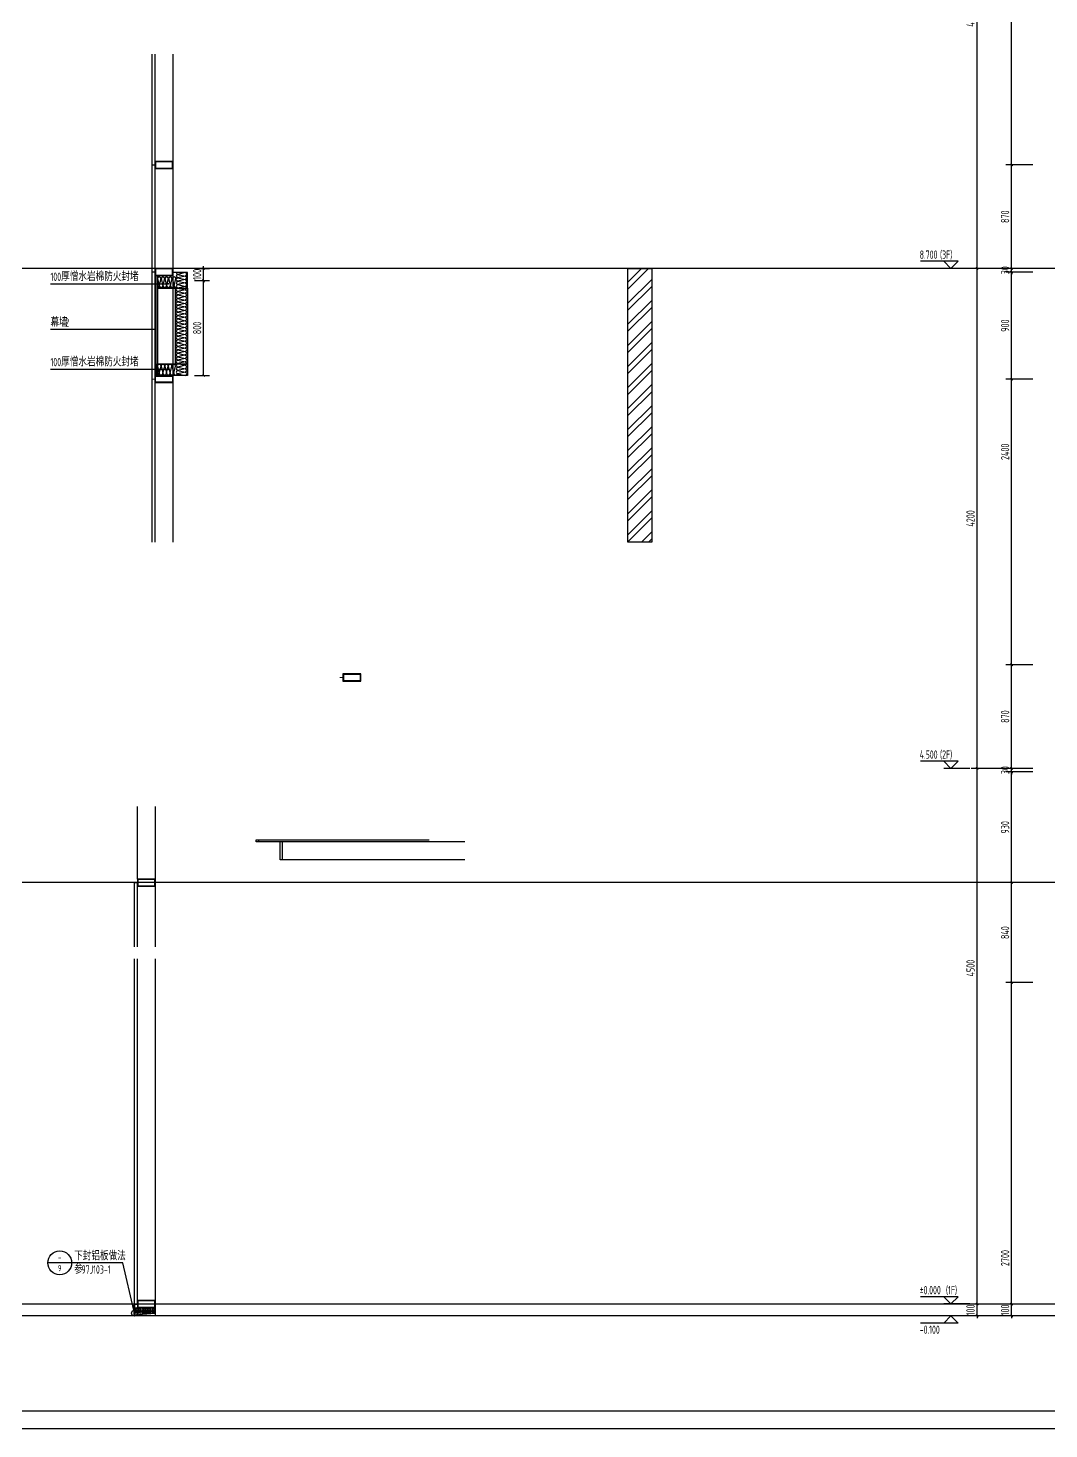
# Model space of a CAD drawing. Extents: x 198753 to 882193, y -399300 to 132460.
# Drawn here: x 346638 to 355212, y -78895 to -67125 of the extents above; entities that cross this region are included whole.
import ezdxf
from ezdxf.enums import TextEntityAlignment as Align

# ---------------------------------------------------------------- set-up
doc = ezdxf.new("R2010")
doc.units = 0
doc.header["$LTSCALE"] = 1000
doc.header["$MEASUREMENT"] = 0
for name, color, linetype in [('00-图签', 7, 'Continuous'), ('01-标注_尺寸', 124, 'Continuous'), ('01-标注_标高', 200, 'Continuous'), ('01-标注_符号', 200, 'Continuous'), ('02-TEXT_标注', 130, 'Continuous'), ('05-填充_156', 156, 'Continuous'), ('A-D-玻璃剖线', 130, 'Continuous'), ('A-D-金属剖线', 200, 'Continuous'), ('A-SUR_保温', 222, 'Continuous'), ('A-SUR_看线', 231, 'Continuous'), ('A-金属背板', 30, 'Continuous'), ('D_铝板', 181, 'Continuous'), ('钢龙骨', 173, 'Continuous')]:
    doc.layers.add(name, color=color, linetype=linetype)
doc.layers.add('04-不打印_辅助线', color=165, linetype='Continuous', plot=False)
doc.styles.add('_TCH_DIM', font='ROS1', dxfattribs={"width": 0.8, "bigfont": 'JD'})
doc.styles.add('_TCH_DIM_T3', font='ROS1', dxfattribs={"width": 0.8, "bigfont": 'JD'})
doc.dimstyles.new('_TCH_ARCH&&20', dxfattribs={"dimtxt": 70, "dimasz": 20, "dimexe": 50, "dimexo": 60, "dimgap": 20, "dimtad": 1, "dimdec": 0, "dimzin": 0, "dimdsep": 46, "dimtxsty": '_TCH_DIM_T3', "dimblk": 'ARCHTICK', "dimcen": 0.09, "dimclrt": 4, "dimazin": 2, "dimtfac": 1, "dimtdec": 0, "dimtix": 1, "dimtmove": 2, "dimatfit": 3, "dimfxl": 0, "dimtolj": 1, "dimtzin": 0, "dimarcsym": 0})

# ---------------------------------------------------------------- blocks, each defined once
blk = doc.blocks.new('A$C643B6CAF')
at = {"layer": '钢龙骨', "const_width": 10}
blk.add_lwpolyline([(0, -2), (-28, -2)], dxfattribs=at)
at = {"layer": '钢龙骨'}
for points in [[(0, 28), (0, -32), (150, -32), (150, 28)], [(4, 24), (4, -28), (146, -28), (146, 24)]]:
    blk.add_lwpolyline(points, close=True, dxfattribs=at)
blk = doc.blocks.new('*U29')
at = {"layer": '01-标注_符号'}
blk.add_lwpolyline([(-850, -510), (28, -510)], dxfattribs=at)
at = {"layer": '01-标注_符号', "const_width": 8}
blk.add_lwpolyline([(24, -510, 1), (32, -510, 1)], format="xyb", close=True, dxfattribs=at)
at = {"layer": 'A-D-玻璃剖线'}
for points in [[(0, 1800), (0, -2300)], [(28, -2300), (28, 1800)]]:
    blk.add_lwpolyline(points, dxfattribs=at)
at = {"layer": 'A-金属背板'}
blk.add_lwpolyline([(38, -60), (48, -60), (48, -900), (38, -900)], close=True, dxfattribs=at)
at = {"layer": '钢龙骨'}
blk.add_lwpolyline([(178, 1800), (178, -2300)], dxfattribs=at)
for p in [(28, 872), (28, -28)]:
    blk.add_blockref('A$C643B6CAF', p, dxfattribs=at)
at = {"layer": '钢龙骨', "xscale": -1, "rotation": 180}
blk.add_blockref('A$C643B6CAF', (28, -932), dxfattribs=at)
at = {"layer": '02-TEXT_标注', "style": '_TCH_DIM'}
for s, height, width, p in [('幕墙', 69.5, 0.8, (-850, -489)), ('2', 70, 0.64, (-726, -489))]:
    blk.add_text(s, height=height, dxfattribs=dict(at, width=width)).set_placement(p)
blk = doc.blocks.new('$LinePat$岩棉板')
at = {"color": 0}
for p, q in [((0, -17), (12, -67)), ((12, -67), (24, -17))]:
    blk.add_line(p, q, dxfattribs=at)
for centre, start, end in [((12, -17), 0, 180), ((0, -67), 270, 0), ((24, -67), 180, 270)]:
    blk.add_arc(centre, 12, start, end, dxfattribs=at)
at = {"layer": 'Defpoints'}
blk.add_point((0, 0.1), dxfattribs=at)
at = {"layer": 'Defpoints', "color": 0}
blk.add_point((24, -84), dxfattribs=at)
blk = doc.blocks.new('ktedytew')
at = {"layer": '01-标注_符号'}
for p, q in [((-524, 346), (-724, 346)), ((-94, 346), (-524, 346)), ((-3, -52), (-94, 346))]:
    blk.add_line(p, q, dxfattribs=at)
for centre, radius in [((-624, 346), 100), ((3, -77), 24.7)]:
    blk.add_circle(centre, radius, dxfattribs=at)
at = {"layer": 'A-D-玻璃剖线'}
for points in [[(28, 3000), (28, 3540), (0, 3540), (0, 3000)], [(0, 2900), (0, 0), (28, 0), (28, 2900)]]:
    blk.add_lwpolyline(points, dxfattribs=at)
at = {"layer": 'A-D-金属剖线'}
blk.add_lwpolyline([(178, -35), (178, -79), (0, -94), (0, 0), (28, 0), (28, -3), (3, -3), (3, -90), (175, -76), (175, -35), (178, -35)], dxfattribs=at)
at = {"layer": '钢龙骨'}
for points in [[(28, 3570), (28, 4180)], [(178, 4180), (178, 3000)], [(178, 2900), (178, -100)]]:
    blk.add_lwpolyline(points, dxfattribs=at)
at = {"layer": 'A-SUR_保温', "xscale": 0.5966378461661712, "yscale": 0.5941895062325717, "zscale": 0.5941895062325717, "rotation": 179.9999999999833}
for p in [(17, -80), (32, -80), (46, -80), (60, -80), (75, -80), (89, -80), (103, -80), (118, -80), (132, -80), (146, -80), (161, -80), (175, -80)]:
    blk.add_blockref('$LinePat$岩棉板', p, dxfattribs=at)
at = {"layer": '钢龙骨'}
for p in [(28, 3542), (28, 2)]:
    blk.add_blockref('A$C643B6CAF', p, dxfattribs=at)
at = {"layer": '02-TEXT_标注', "style": '_TCH_DIM'}
for s, p, p2 in [('-', (-638, 365), (-610, 365)), ('9', (-638, 275), (-610, 275))]:
    blk.add_text(s, height=53, dxfattribs=at).set_placement(p, p2, align=Align.FIT)
for s, height, width, p in [('下封铝板做法', 69.5, 0.8, (-503, 368)), ('参', 69.5, 0.8, (-503, 255)), ('97J103-1', 70, 0.64, (-441, 255))]:
    blk.add_text(s, height=height, dxfattribs=dict(at, width=width)).set_placement(p)
blk = doc.blocks.new('jyrejuyta')
at = {"layer": 'A-D-玻璃剖线'}
blk.add_lwpolyline([(0, -18), (-1430, -18), (-1430, 0), (0, 0)], dxfattribs=at)
at = {"layer": 'D_铝板'}
for p, q in [((300, -18), (-1230, -18, 0)), ((-1230, -168, 0), (-1230, -18)), ((300, -168), (-1230, -168, 0))]:
    blk.add_line(p, q, dxfattribs=at)
blk = doc.blocks.new('_ArchTick')
at = {"color": 0, "linetype": 'ByBlock', "const_width": 0.4}
blk.add_lwpolyline([(-0.5, -0.5), (0.5, 0.5)], dxfattribs=at)
blk = doc.blocks.new('*D2113')
at = {"layer": '01-标注_尺寸', "color": 0, "lineweight": -2, "transparency": 16777216}
for p, q in [((360, 0), (486, 0)), ((436, 0), (436, 20)), ((436, -100), (436, 0)), ((360, -100), (486, -100)), ((436, -100), (436, -120))]:
    blk.add_line(p, q, dxfattribs=at)
at = {"layer": 'Defpoints', "color": 0, "transparency": 16777216}
for p in [(300, 0), (436, 0), (300, -100)]:
    blk.add_point(p, dxfattribs=at)
at = {"layer": '01-标注_尺寸', "color": 0, "lineweight": -2, "transparency": 16777216, "xscale": 20, "yscale": 20, "zscale": 20}
for p, rotation in [((436, 0), 270), ((436, -100), 90)]:
    blk.add_blockref('_ArchTick', p, dxfattribs=dict(at, rotation=rotation))
at = {"layer": '01-标注_尺寸', "color": 4, "transparency": 16777216, "insert": (381, -50), "char_height": 70, "attachment_point": 5, "rotation": 90, "style": '_TCH_DIM_T3'}
blk.add_mtext('\\A1;100', dxfattribs=at)
blk = doc.blocks.new('*D2114')
at = {"layer": '01-标注_尺寸', "color": 0, "lineweight": -2, "transparency": 16777216}
for p, q in [((360, -100), (486, -100)), ((436, -900), (436, -100)), ((360, -900), (486, -900))]:
    blk.add_line(p, q, dxfattribs=at)
at = {"layer": 'Defpoints', "color": 0, "transparency": 16777216}
for p in [(300, -100), (436, -100), (300, -900)]:
    blk.add_point(p, dxfattribs=at)
at = {"layer": '01-标注_尺寸', "color": 0, "lineweight": -2, "transparency": 16777216, "xscale": 20, "yscale": 20, "zscale": 20}
for p, rotation in [((436, -100), 90), ((436, -900), 270)]:
    blk.add_blockref('_ArchTick', p, dxfattribs=dict(at, rotation=rotation))
at = {"layer": '01-标注_尺寸', "color": 4, "transparency": 16777216, "insert": (381, -500), "char_height": 70, "attachment_point": 5, "rotation": 90, "style": '_TCH_DIM_T3'}
blk.add_mtext('\\A1;800', dxfattribs=at)
blk = doc.blocks.new('*U173')
at = {"layer": '05-填充_156'}
h = blk.add_hatch(dxfattribs=at)
h.set_pattern_fill('金属', color=256, scale=50)
h.set_pattern_definition([(45, (-3e-10, -1800), (-88.388, 88.388), []), (45, (58.93, -1800), (-88.388, 88.388), [])])
h.paths.add_polyline_path([(-200, 0), (0, 0), (0, -2300), (-200, -2300)])
at = {"layer": 'A-SUR_看线', "color": 8}
blk.add_lwpolyline([(-200, 0), (0, 0), (0, -2300), (-200, -2300)], close=True, dxfattribs=at)
blk = doc.blocks.new('*D1508')
at = {"layer": '01-标注_尺寸', "color": 0, "lineweight": -2, "transparency": 16777216}
for p, q in [((355076, -77845), (354848, -77845)), ((354898, -77845), (354898, -77825)), ((354898, -77945), (354898, -77845)), ((355076, -77945), (354848, -77945)), ((354898, -77945), (354898, -77965))]:
    blk.add_line(p, q, dxfattribs=at)
at = {"layer": 'Defpoints', "color": 0, "transparency": 16777216}
for p in [(354898, -77845), (355136, -77845), (355136, -77945)]:
    blk.add_point(p, dxfattribs=at)
at = {"layer": '01-标注_尺寸', "color": 0, "lineweight": -2, "transparency": 16777216, "xscale": 20, "yscale": 20, "zscale": 20}
for p, rotation in [((354898, -77845), 270), ((354898, -77945), 90)]:
    blk.add_blockref('_ArchTick', p, dxfattribs=dict(at, rotation=rotation))
at = {"layer": '01-标注_尺寸', "color": 4, "transparency": 16777216, "insert": (354843, -77895), "char_height": 70, "attachment_point": 5, "rotation": 90, "style": '_TCH_DIM_T3'}
blk.add_mtext('\\A1;100', dxfattribs=at)
blk = doc.blocks.new('*D1509')
at = {"layer": '01-标注_尺寸', "color": 0, "lineweight": -2, "transparency": 16777216}
for p, q in [((355076, -75145), (354848, -75145)), ((354898, -77845), (354898, -75145)), ((355076, -77845), (354848, -77845))]:
    blk.add_line(p, q, dxfattribs=at)
at = {"layer": 'Defpoints', "color": 0, "transparency": 16777216}
for p in [(354898, -75145), (355136, -75145), (355136, -77845)]:
    blk.add_point(p, dxfattribs=at)
at = {"layer": '01-标注_尺寸', "color": 0, "lineweight": -2, "transparency": 16777216, "xscale": 20, "yscale": 20, "zscale": 20}
for p, rotation in [((354898, -75145), 90), ((354898, -77845), 270)]:
    blk.add_blockref('_ArchTick', p, dxfattribs=dict(at, rotation=rotation))
at = {"layer": '01-标注_尺寸', "color": 4, "transparency": 16777216, "insert": (354843, -77459), "char_height": 70, "attachment_point": 5, "rotation": 90, "style": '_TCH_DIM_T3'}
blk.add_mtext('\\A1;2700', dxfattribs=at)
blk = doc.blocks.new('*D1510')
at = {"layer": '01-标注_尺寸', "color": 0, "lineweight": -2, "transparency": 16777216}
for p, q in [((355076, -74305), (354848, -74305)), ((354898, -75145), (354898, -74305)), ((355076, -75145), (354848, -75145))]:
    blk.add_line(p, q, dxfattribs=at)
at = {"layer": 'Defpoints', "color": 0, "transparency": 16777216}
for p in [(354898, -74305), (355136, -74305), (355136, -75145)]:
    blk.add_point(p, dxfattribs=at)
at = {"layer": '01-标注_尺寸', "color": 0, "lineweight": -2, "transparency": 16777216, "xscale": 20, "yscale": 20, "zscale": 20}
for p, rotation in [((354898, -74305), 90), ((354898, -75145), 270)]:
    blk.add_blockref('_ArchTick', p, dxfattribs=dict(at, rotation=rotation))
at = {"layer": '01-标注_尺寸', "color": 4, "transparency": 16777216, "insert": (354843, -74725), "char_height": 70, "attachment_point": 5, "rotation": 90, "style": '_TCH_DIM_T3'}
blk.add_mtext('\\A1;840', dxfattribs=at)
blk = doc.blocks.new('*D1511')
at = {"layer": '01-标注_尺寸', "color": 0, "lineweight": -2, "transparency": 16777216}
for p, q in [((355076, -73375), (354848, -73375)), ((354898, -74305), (354898, -73375)), ((355076, -74305), (354848, -74305))]:
    blk.add_line(p, q, dxfattribs=at)
at = {"layer": 'Defpoints', "color": 0, "transparency": 16777216}
for p in [(354898, -73375), (355136, -73375), (355136, -74305)]:
    blk.add_point(p, dxfattribs=at)
at = {"layer": '01-标注_尺寸', "color": 0, "lineweight": -2, "transparency": 16777216, "xscale": 20, "yscale": 20, "zscale": 20}
for p, rotation in [((354898, -73375), 90), ((354898, -74305), 270)]:
    blk.add_blockref('_ArchTick', p, dxfattribs=dict(at, rotation=rotation))
at = {"layer": '01-标注_尺寸', "color": 4, "transparency": 16777216, "insert": (354843, -73840), "char_height": 70, "attachment_point": 5, "rotation": 90, "style": '_TCH_DIM_T3'}
blk.add_mtext('\\A1;930', dxfattribs=at)
blk = doc.blocks.new('*D1512')
at = {"layer": '01-标注_尺寸', "color": 0, "lineweight": -2, "transparency": 16777216}
for p, q in [((354898, -73345), (354898, -73325)), ((355076, -73345), (354848, -73345)), ((355076, -73375), (354848, -73375)), ((354898, -73375), (354898, -73345)), ((354898, -73375), (354898, -73395))]:
    blk.add_line(p, q, dxfattribs=at)
at = {"layer": 'Defpoints', "color": 0, "transparency": 16777216}
for p in [(354898, -73345), (355136, -73345), (355136, -73375)]:
    blk.add_point(p, dxfattribs=at)
at = {"layer": '01-标注_尺寸', "color": 0, "lineweight": -2, "transparency": 16777216, "xscale": 20, "yscale": 20, "zscale": 20}
for p, rotation in [((354898, -73345), 270), ((354898, -73375), 90)]:
    blk.add_blockref('_ArchTick', p, dxfattribs=dict(at, rotation=rotation))
at = {"layer": '01-标注_尺寸', "color": 4, "transparency": 16777216, "insert": (354843, -73360), "char_height": 70, "attachment_point": 5, "rotation": 90, "style": '_TCH_DIM_T3'}
blk.add_mtext('\\A1;30', dxfattribs=at)
blk = doc.blocks.new('*D1513')
at = {"layer": '01-标注_尺寸', "color": 0, "lineweight": -2, "transparency": 16777216}
for p, q in [((355076, -72474), (354848, -72474)), ((354898, -73345), (354898, -72474)), ((355076, -73345), (354848, -73345))]:
    blk.add_line(p, q, dxfattribs=at)
at = {"layer": 'Defpoints', "color": 0, "transparency": 16777216}
for p in [(354898, -72474), (355136, -72474), (355136, -73345)]:
    blk.add_point(p, dxfattribs=at)
at = {"layer": '01-标注_尺寸', "color": 0, "lineweight": -2, "transparency": 16777216, "xscale": 20, "yscale": 20, "zscale": 20}
for p, rotation in [((354898, -72474), 90), ((354898, -73345), 270)]:
    blk.add_blockref('_ArchTick', p, dxfattribs=dict(at, rotation=rotation))
at = {"layer": '01-标注_尺寸', "color": 4, "transparency": 16777216, "insert": (354843, -72910), "char_height": 70, "attachment_point": 5, "rotation": 90, "style": '_TCH_DIM_T3'}
blk.add_mtext('\\A1;870', dxfattribs=at)
blk = doc.blocks.new('*D1514')
at = {"layer": '01-标注_尺寸', "color": 0, "lineweight": -2, "transparency": 16777216}
for p, q in [((355076, -70075), (354848, -70075)), ((354898, -72474), (354898, -70075)), ((355076, -72474), (354848, -72474))]:
    blk.add_line(p, q, dxfattribs=at)
at = {"layer": 'Defpoints', "color": 0, "transparency": 16777216}
for p in [(354898, -70075), (355136, -70075), (355136, -72474)]:
    blk.add_point(p, dxfattribs=at)
at = {"layer": '01-标注_尺寸', "color": 0, "lineweight": -2, "transparency": 16777216, "xscale": 20, "yscale": 20, "zscale": 20}
for p, rotation in [((354898, -70075), 90), ((354898, -72474), 270)]:
    blk.add_blockref('_ArchTick', p, dxfattribs=dict(at, rotation=rotation))
at = {"layer": '01-标注_尺寸', "color": 4, "transparency": 16777216, "insert": (354843, -70685), "char_height": 70, "attachment_point": 5, "rotation": 90, "style": '_TCH_DIM_T3'}
blk.add_mtext('\\A1;2400', dxfattribs=at)
blk = doc.blocks.new('*D1515')
at = {"layer": '01-标注_尺寸', "color": 0, "lineweight": -2, "transparency": 16777216}
for p, q in [((355076, -69175), (354848, -69175)), ((354898, -70075), (354898, -69175)), ((355076, -70075), (354848, -70075))]:
    blk.add_line(p, q, dxfattribs=at)
at = {"layer": 'Defpoints', "color": 0, "transparency": 16777216}
for p in [(354898, -69175), (355136, -69175), (355136, -70075)]:
    blk.add_point(p, dxfattribs=at)
at = {"layer": '01-标注_尺寸', "color": 0, "lineweight": -2, "transparency": 16777216, "xscale": 20, "yscale": 20, "zscale": 20}
for p, rotation in [((354898, -69175), 90), ((354898, -70075), 270)]:
    blk.add_blockref('_ArchTick', p, dxfattribs=dict(at, rotation=rotation))
at = {"layer": '01-标注_尺寸', "color": 4, "transparency": 16777216, "insert": (354843, -69625), "char_height": 70, "attachment_point": 5, "rotation": 90, "style": '_TCH_DIM_T3'}
blk.add_mtext('\\A1;900', dxfattribs=at)
blk = doc.blocks.new('*D1516')
at = {"layer": '01-标注_尺寸', "color": 0, "lineweight": -2, "transparency": 16777216}
for p, q in [((355076, -69145), (354848, -69145)), ((355076, -69175), (354848, -69175)), ((354898, -69145), (354898, -69125)), ((354898, -69175), (354898, -69145)), ((354898, -69175), (354898, -69195))]:
    blk.add_line(p, q, dxfattribs=at)
at = {"layer": 'Defpoints', "color": 0, "transparency": 16777216}
for p in [(354898, -69145), (355136, -69145), (355136, -69175)]:
    blk.add_point(p, dxfattribs=at)
at = {"layer": '01-标注_尺寸', "color": 0, "lineweight": -2, "transparency": 16777216, "xscale": 20, "yscale": 20, "zscale": 20}
for p, rotation in [((354898, -69145), 270), ((354898, -69175), 90)]:
    blk.add_blockref('_ArchTick', p, dxfattribs=dict(at, rotation=rotation))
at = {"layer": '01-标注_尺寸', "color": 4, "transparency": 16777216, "insert": (354843, -69160), "char_height": 70, "attachment_point": 5, "rotation": 90, "style": '_TCH_DIM_T3'}
blk.add_mtext('\\A1;30', dxfattribs=at)
blk = doc.blocks.new('*D1517')
at = {"layer": '01-标注_尺寸', "color": 0, "lineweight": -2, "transparency": 16777216}
for p, q in [((355076, -68274), (354848, -68274)), ((354898, -69145), (354898, -68274)), ((355076, -69145), (354848, -69145))]:
    blk.add_line(p, q, dxfattribs=at)
at = {"layer": 'Defpoints', "color": 0, "transparency": 16777216}
for p in [(354898, -68274), (355136, -68274), (355136, -69145)]:
    blk.add_point(p, dxfattribs=at)
at = {"layer": '01-标注_尺寸', "color": 0, "lineweight": -2, "transparency": 16777216, "xscale": 20, "yscale": 20, "zscale": 20}
for p, rotation in [((354898, -68274), 90), ((354898, -69145), 270)]:
    blk.add_blockref('_ArchTick', p, dxfattribs=dict(at, rotation=rotation))
at = {"layer": '01-标注_尺寸', "color": 4, "transparency": 16777216, "insert": (354843, -68710), "char_height": 70, "attachment_point": 5, "rotation": 90, "style": '_TCH_DIM_T3'}
blk.add_mtext('\\A1;870', dxfattribs=at)
blk = doc.blocks.new('*D1518')
at = {"layer": '01-标注_尺寸', "color": 0, "lineweight": -2, "transparency": 16777216}
for p, q in [((355076, -65875), (354848, -65875)), ((354898, -68274), (354898, -65875)), ((355076, -68274), (354848, -68274))]:
    blk.add_line(p, q, dxfattribs=at)
at = {"layer": 'Defpoints', "color": 0, "transparency": 16777216}
for p in [(354898, -65875), (355136, -65875), (355136, -68274)]:
    blk.add_point(p, dxfattribs=at)
at = {"layer": '01-标注_尺寸', "color": 0, "lineweight": -2, "transparency": 16777216, "xscale": 20, "yscale": 20, "zscale": 20}
for p, rotation in [((354898, -65875), 90), ((354898, -68274), 270)]:
    blk.add_blockref('_ArchTick', p, dxfattribs=dict(at, rotation=rotation))
at = {"layer": '01-标注_尺寸', "color": 4, "transparency": 16777216, "insert": (354843, -66635), "char_height": 70, "attachment_point": 5, "rotation": 90, "style": '_TCH_DIM_T3'}
blk.add_mtext('\\A1;2400', dxfattribs=at)
blk = doc.blocks.new('*D1708')
at = {"layer": '01-标注_尺寸', "color": 0, "lineweight": -2, "transparency": 16777216}
for p, q in [((355076, -77845), (354558, -77845)), ((354608, -77845), (354608, -77825)), ((354608, -77945), (354608, -77845)), ((355076, -77945), (354558, -77945)), ((354608, -77945), (354608, -77965))]:
    blk.add_line(p, q, dxfattribs=at)
at = {"layer": 'Defpoints', "color": 0, "transparency": 16777216}
for p in [(354608, -77845), (355136, -77845), (355136, -77945)]:
    blk.add_point(p, dxfattribs=at)
at = {"layer": '01-标注_尺寸', "color": 0, "lineweight": -2, "transparency": 16777216, "xscale": 20, "yscale": 20, "zscale": 20}
for p, rotation in [((354608, -77845), 270), ((354608, -77945), 90)]:
    blk.add_blockref('_ArchTick', p, dxfattribs=dict(at, rotation=rotation))
at = {"layer": '01-标注_尺寸', "color": 4, "transparency": 16777216, "insert": (354553, -77895), "char_height": 70, "attachment_point": 5, "rotation": 90, "style": '_TCH_DIM_T3'}
blk.add_mtext('\\A1;100', dxfattribs=at)
blk = doc.blocks.new('*D1709')
at = {"layer": '01-标注_尺寸', "color": 0, "lineweight": -2, "transparency": 16777216}
for p, q in [((355076, -73345), (354558, -73345)), ((354608, -77845), (354608, -73345)), ((355076, -77845), (354558, -77845))]:
    blk.add_line(p, q, dxfattribs=at)
at = {"layer": 'Defpoints', "color": 0, "transparency": 16777216}
for p in [(354608, -73345), (355136, -73345), (355136, -77845)]:
    blk.add_point(p, dxfattribs=at)
at = {"layer": '01-标注_尺寸', "color": 0, "lineweight": -2, "transparency": 16777216, "xscale": 20, "yscale": 20, "zscale": 20}
for p, rotation in [((354608, -73345), 90), ((354608, -77845), 270)]:
    blk.add_blockref('_ArchTick', p, dxfattribs=dict(at, rotation=rotation))
at = {"layer": '01-标注_尺寸', "color": 4, "transparency": 16777216, "insert": (354553, -75023), "char_height": 70, "attachment_point": 5, "rotation": 90, "style": '_TCH_DIM_T3'}
blk.add_mtext('\\A1;4500', dxfattribs=at)
blk = doc.blocks.new('*D1710')
at = {"layer": '01-标注_尺寸', "color": 0, "lineweight": -2, "transparency": 16777216}
for p, q in [((355076, -69145), (354558, -69145)), ((354608, -73345), (354608, -69145)), ((355076, -73345), (354558, -73345))]:
    blk.add_line(p, q, dxfattribs=at)
at = {"layer": 'Defpoints', "color": 0, "transparency": 16777216}
for p in [(354608, -69145), (355136, -69145), (355136, -73345)]:
    blk.add_point(p, dxfattribs=at)
at = {"layer": '01-标注_尺寸', "color": 0, "lineweight": -2, "transparency": 16777216, "xscale": 20, "yscale": 20, "zscale": 20}
for p, rotation in [((354608, -69145), 90), ((354608, -73345), 270)]:
    blk.add_blockref('_ArchTick', p, dxfattribs=dict(at, rotation=rotation))
at = {"layer": '01-标注_尺寸', "color": 4, "transparency": 16777216, "insert": (354553, -71245), "char_height": 70, "attachment_point": 5, "rotation": 90, "style": '_TCH_DIM_T3'}
blk.add_mtext('\\A1;4200', dxfattribs=at)
blk = doc.blocks.new('*D1711')
at = {"layer": '01-标注_尺寸', "color": 0, "lineweight": -2, "transparency": 16777216}
for p, q in [((355076, -64945), (354558, -64945)), ((354608, -69145), (354608, -64945)), ((355076, -69145), (354558, -69145))]:
    blk.add_line(p, q, dxfattribs=at)
at = {"layer": 'Defpoints', "color": 0, "transparency": 16777216}
for p in [(354608, -64945), (355136, -64945), (355136, -69145)]:
    blk.add_point(p, dxfattribs=at)
at = {"layer": '01-标注_尺寸', "color": 0, "lineweight": -2, "transparency": 16777216, "xscale": 20, "yscale": 20, "zscale": 20}
for p, rotation in [((354608, -64945), 90), ((354608, -69145), 270)]:
    blk.add_blockref('_ArchTick', p, dxfattribs=dict(at, rotation=rotation))
at = {"layer": '01-标注_尺寸', "color": 4, "transparency": 16777216, "insert": (354553, -67045), "char_height": 70, "attachment_point": 5, "rotation": 90, "style": '_TCH_DIM_T3'}
blk.add_mtext('\\A1;4200', dxfattribs=at)
blk = doc.blocks.new('*U65')
at = {"layer": '01-标注_符号'}
for points in [[(-850, -128.6), (138, -128.6)], [(-850, -845.3), (138, -845.3)]]:
    blk.add_lwpolyline(points, dxfattribs=at)
at = {"layer": '01-标注_符号', "const_width": 8}
for points in [[(134, -128.6, 1), (142, -128.6, 1)], [(134, -845.3, 1), (142, -845.3, 1)]]:
    blk.add_lwpolyline(points, format="xyb", close=True, dxfattribs=at)
at = {"layer": 'A-SUR_保温'}
blk.add_line((300, -165), (300.1, -800.5), dxfattribs=at)
for points in [[(300, -35), (178, -35), (178, -60), (48, -60), (48, -165), (300, -165), (300, -35)], [(200.1, -800.5), (200.1, -800.5), (200.1, -165), (48, -165)]]:
    blk.add_lwpolyline(points, dxfattribs=at)
blk.add_lwpolyline([(300.1, -900), (178, -900), (178, -900), (48, -900), (48, -800.5), (300.1, -800.5), (300.1, -900)], close=True, dxfattribs=at)
at = {"layer": 'A-SUR_保温', "xscale": 1.290141874350982, "yscale": 1.188379012465143, "zscale": 1.188379012465143}
for p in [(48, -65), (79, -65), (109.9, -65), (140.9, -65), (171.9, -65)]:
    blk.add_blockref('$LinePat$岩棉板', p, dxfattribs=at)
at = {"layer": 'A-SUR_保温', "yscale": 1.188379012465143, "zscale": 1.188379012465143}
for p, xscale, rotation in [((300.1, -35), 1.201388880921391, 269.9941578905423), ((300.1, -63.8), 1.201388880921391, 269.9941578905423), ((300.1, -92.7), 1.201388880921391, 269.9941578905423), ((300.1, -150.3), 1.201388880921391, 269.9941578905423), ((300.1, -179.2), 1.201388880921391, 269.9941578905423), ((300.1, -208), 1.201388880921391, 269.9941578905423), ((300.1, -121.5), 1.201388880921391, 269.9941578905423), ((300.1, -236.8), 1.201388880921391, 269.9941578905423), ((300.1, -265.7), 1.201388880921391, 269.9941578905423), ((300.1, -294.5), 1.201388880921391, 269.9941578905423), ((300.1, -323.3), 1.201388880921391, 269.9941578905423), ((300.1, -352.2), 1.201388880921391, 269.9941578905423), ((300.1, -381), 1.201388880921391, 269.9941578905423), ((300, -409.8), 1.201388880921391, 269.9941578905423), ((300, -438.7), 1.201388880921391, 269.9941578905423), ((300, -467.5), 1.201388880921391, 269.9941578905423), ((300, -496.3), 1.201388880921391, 269.9941578905423), ((300, -525.2), 1.201388880921391, 269.9941578905423), ((300, -554), 1.201388880921391, 269.9941578905423), ((300, -582.8), 1.201388880921391, 269.9941578905423), ((300, -611.7), 1.201388880921391, 269.9941578905423), ((300, -640.5), 1.201388880921391, 269.9941578905423), ((300, -669.3), 1.201388880921391, 269.9941578905423), ((300, -698.2), 1.201388880921391, 269.9941578905423), ((48, -800.5), 1.267426941411311, 359.9999999999994), ((78.4, -800.5), 1.267426941411311, 359.9999999999994), ((108.8, -800.5), 1.267426941411311, 359.9999999999994), ((139.3, -800.5), 1.267426941411311, 359.9999999999994), ((169.7, -800.5), 1.267426941411311, 359.9999999999994), ((300, -727), 1.201388880921391, 269.9941578905423), ((300, -755.8), 1.201388880921391, 269.9941578905423), ((300, -784.7), 1.201388880921391, 269.9941578905423), ((300, -813.5), 1.201388880921391, 269.9941578905423), ((300, -842.3), 1.201388880921391, 269.9941578905423), ((300, -871.2), 1.201388880921391, 269.9941578905423)]:
    blk.add_blockref('$LinePat$岩棉板', p, dxfattribs=dict(at, xscale=xscale, rotation=rotation))
at = {"layer": '02-TEXT_标注', "style": '_TCH_DIM'}
for s, height, width, p in [('100', 70, 0.64, (-850, -104.7)), ('厚憎水岩棉防火封堵', 69.46, 0.8, (-760.4, -104.7)), ('100', 70, 0.64, (-850, -821.4)), ('厚憎水岩棉防火封堵', 69.46, 0.8, (-760.4, -821.4))]:
    blk.add_text(s, height=height, dxfattribs=dict(at, width=width)).set_placement(p)
at = {"layer": '01-标注_尺寸'}
for p1, p2, picture, middle in [((300.1, -100), (300.1, 0), '*D2113', (381.1, -50)), ((300.1, -900), (300.1, -100), '*D2114', (381.1, -500))]:
    dim = blk.add_aligned_dim(p1=p1, p2=p2, distance=-136, dimstyle='_TCH_ARCH&&20', dxfattribs=at)
    dim.commit()
    dim.dimension.update_dxf_attribs({"geometry": picture, "text_midpoint": middle})

msp = doc.modelspace()

# ---------------------------------------------------------------- linework, layer by layer
at = {"layer": '01-标注_标高'}
for p, q in [((354448.1, -69084.9), (354132.3, -69084.9)), ((354388.1, -69144.9), (354328.1, -69084.9)), ((354388.1, -69144.9), (354448.1, -69084.9)), ((354548.1, -69144.9), (354328.1, -69144.9)), ((354448.1, -73284.9), (354132.3, -73284.9)), ((354388.1, -73344.9), (354328.1, -73284.9)), ((354388.1, -73344.9), (354448.1, -73284.9)), ((354548.1, -73344.9), (354328.1, -73344.9)), ((354448.1, -77784.4), (354132.3, -77784.4)), ((354388.1, -77844.4), (354328.1, -77784.4)), ((354388.1, -77844.4), (354448.1, -77784.4)), ((354548.1, -77844.4), (354328.1, -77844.4)), ((354448.1, -78004.6), (354132.3, -78004.6)), ((354388.1, -77944.6), (354328.1, -78004.6)), ((354548.1, -77944.6), (354328.1, -77944.6)), ((354388.1, -77944.6), (354448.1, -78004.6))]:
    msp.add_line(p, q, dxfattribs=at)
at = {"layer": '04-不打印_辅助线', "color": 251}
for p, q in [((403818.2, -69144.9), (338573.5, -69144.9)), ((408384.2, -74304.9), (338573.5, -74304.9)), ((419311, -77844.9), (338573.5, -77844.9)), ((419311, -77944.9), (338573.5, -77944.9)), ((419311, -78744.9), (338573.5, -78744.9)), ((419311, -78894.9), (338573.5, -78894.9))]:
    msp.add_line(p, q, dxfattribs=at)

# ---------------------------------------------------------------- block references
msp.add_blockref('*U65', (347677, -69144.9))
at = {"layer": '00-图签'}
for name, p in [('*U29', (347677, -69144.9)), ('*U173', (351875.4, -69144.9)), ('ktedytew', (347528.4, -77844.9)), ('jyrejuyta', (349984.3, -73944.9)), ('jyrejuyta', (350005.6, -73944.9))]:
    msp.add_blockref(name, p, dxfattribs=at)
at = {"layer": '钢龙骨'}
msp.add_blockref('A$C643B6CAF', (349283, -72579.3), dxfattribs=at)

# ---------------------------------------------------------------- texts
at = {"layer": '02-TEXT_标注', "style": '_TCH_DIM', "width": 0.64}
for s, p in [('8.700', (354126.3, -69063.9)), ('(3F)', (354296.5, -69063.9)), ('4.500', (354126.3, -73263.9)), ('(2F)', (354296.5, -73263.9)), ('%%P0.000', (354126.3, -77763.4)), ('(1F)', (354346.3, -77763.4)), ('-0.100', (354126.3, -78095.6))]:
    msp.add_text(s, height=70, dxfattribs=at).set_placement(p)

# ---------------------------------------------------------------- dimensions: what is measured, and where the dimension line sits
at = {"layer": '01-标注_尺寸'}
for p1, p2, distance, picture, middle in [((355135.8, -69144.9), (355135.8, -64944.9), 527.6, '*D1711', (354553.1, -67044.9)), ((355135.7878, -69144.8982), (355135.7878, -68274.446), 237.638, '*D1517', (354843.1498, -68709.6721)), ((355135.8, -73344.9), (355135.8, -69144.9), 527.6, '*D1710', (354553.1, -71244.9)), ((355135.8, -69174.6), (355135.8, -69144.9), 237.6, '*D1516', (354843.1, -69159.8)), ((355135.8, -70074.6), (355135.8, -69174.6), 237.6, '*D1515', (354843.1, -69624.6)), ((355135.7878, -73344.8982), (355135.7878, -72474.446), 237.638, '*D1513', (354843.1498, -72909.6721)), ((355135.8, -73374.6), (355135.8, -73344.9), 237.6, '*D1512', (354843.1, -73359.8)), ((355135.8, -74304.9), (355135.8, -73374.6), 237.6, '*D1511', (354843.1, -73839.8)), ((355135.8, -75144.9), (355135.8, -74304.9), 237.6, '*D1510', (354843.1, -74724.9)), ((355135.8, -77944.6), (355135.8, -77844.9), 527.6, '*D1708', (354553.1, -77894.8)), ((355135.8, -77944.6), (355135.8, -77844.6), 237.6, '*D1508', (354843.1, -77894.6))]:
    dim = msp.add_aligned_dim(p1=p1, p2=p2, distance=distance, dimstyle='_TCH_ARCH&&20', dxfattribs=at)
    dim.commit()
    dim.dimension.update_dxf_attribs({"geometry": picture, "text_midpoint": middle})
for base, p1, p2, picture, middle in [((354898.1, -65874.6), (355135.8, -68274.4), (355135.8, -65874.6), '*D1518', (354843.1, -66634.9)), ((354898.1, -70074.6), (355135.8, -72474.4), (355135.8, -70074.6), '*D1514', (354843.1, -70684.9)), ((354608.1, -73344.9), (355135.8, -77844.9), (355135.8, -73344.9), '*D1709', (354553.1, -75023.4)), ((354898.1, -75144.9), (355135.8, -77844.6), (355135.8, -75144.9), '*D1509', (354843.1, -77458.7))]:
    dim = msp.add_linear_dim(base=base, p1=p1, p2=p2, angle=90, dimstyle='_TCH_ARCH&&20', dxfattribs=at)
    dim.commit()
    dim.dimension.update_dxf_attribs({"geometry": picture, "text_midpoint": middle, "dimtype": 161})

doc.saveas('drawing.dxf')
